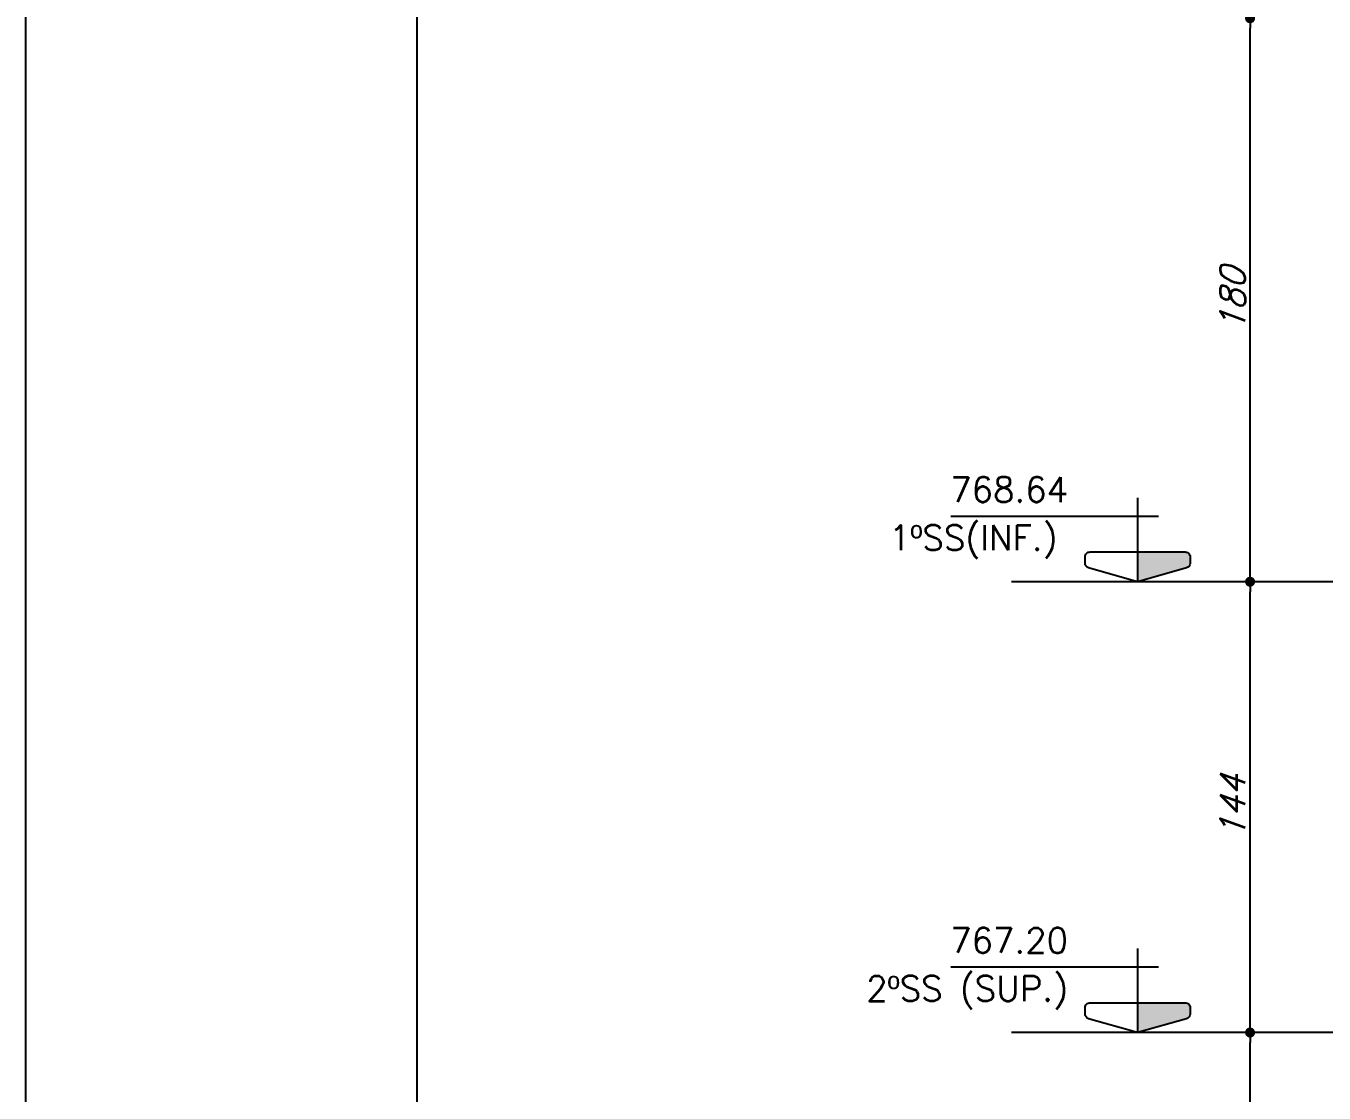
# Model space of a CAD drawing. Extents: x 0 to 6870, y 0 to 4205.
# Drawn here: x 0 to 414.8, y 1723.7 to 2064.5 of the extents above; entities that cross this region are included whole.
import ezdxf
from ezdxf.enums import TextEntityAlignment as Align

# ---------------------------------------------------------------- set-up
doc = ezdxf.new("R2010")
doc.units = 0
doc.header["$LTSCALE"] = 50
doc.header["$MEASUREMENT"] = 0
doc.layers.get('0').update_dxf_attribs({"linetype": 'CONTINUOUS'})
doc.layers.get('DEFPOINTS').update_dxf_attribs({"linetype": 'CONTINUOUS'})
for name, color, linetype in [('F-COTAS', 106, 'CONTINUOUS'), ('F-EIXOS-DET', 1, 'CONTINUOUS'), ('F-MARGEM', 1, 'CONTINUOUS'), ('F-NÍVEL-VISTA', 2, 'CONTINUOUS'), ('F-TEXTO', 6, 'CONTINUOUS')]:
    doc.layers.add(name, color=color, linetype=linetype)
doc.styles.add('CP-TEXT-INCL', font='romans.shx', dxfattribs={"oblique": 20})
doc.styles.add('MCP', font='romans.shx')
doc.dimstyles.new('CP-COTAS-50', dxfattribs={"dimscale": 0.64, "dimtxt": 12.5, "dimasz": 5, "dimexe": 5, "dimexo": 5, "dimgap": 2.5, "dimtad": 1, "dimdec": 1, "dimdsep": 46, "dimtxsty": 'CP-TEXT-INCL', "dimblk1": 'DOT', "dimblk2": 'DOT', "dimsah": 1, "dimcen": 9, "dimclrd": 256, "dimclre": 256, "dimclrt": 256, "dimadec": 0, "dimazin": 0, "dimtfac": 1, "dimtdec": 1, "dimtmove": 2, "dimatfit": 3, "dimldrblk": 'DOT', "dimfxl": 5, "dimtolj": 1, "dimarcsym": 0})

# ---------------------------------------------------------------- blocks, each defined once
blk = doc.blocks.new('A0-1L')
at = {"layer": 'F-MARGEM', "color": 2}
blk.add_line((0, 0), (0, 84.1), dxfattribs=at)
blk.add_lwpolyline([(0, 84.1), (137.4, 84.1), (137.4, 0), (0, 0)], close=True, dxfattribs=at)
at = {"layer": 'F-MARGEM', "color": 7}
blk.add_lwpolyline([(2.5, 83.1), (136.4, 83.1), (136.4, 1), (2.5, 1)], close=True, dxfattribs=at)
blk = doc.blocks.new('Nível - Vista')
at = {"layer": 'F-NÍVEL-VISTA'}
blk.add_hatch(color=71, dxfattribs=at).paths.add_polyline_path([(0, 0.238), (-0.38, 0.238, 0.414214), (-0.42, 0.198), (-0.42, 0.148, 0.331206), (-0.391, 0.11), (-0.011, 0.002, 0.072993), (0, 0)])
at = {"layer": 'F-NÍVEL-VISTA', "color": 2}
for p, q in [((0, 0.67), (0, 0)), ((-0.168, 0.521), (1.493, 0.521))]:
    blk.add_line(p, q, dxfattribs=at)
blk.add_lwpolyline([(-0.011, 0.002, 0.146769), (0.011, 0.002), (0.391, 0.11, 0.331206), (0.42, 0.148), (0.42, 0.198, 0.414214), (0.38, 0.238), (-0.38, 0.238, 0.414214), (-0.42, 0.198), (-0.42, 0.148, 0.331206), (-0.391, 0.11), (-0.011, 0.002, 0.146769), (0.011, 0.002)], format="xyb", dxfattribs=at)
at = {"layer": 'F-TEXTO', "color": 3, "style": 'MCP'}
for tag, p in [('NÍVEL', (1.026, 0.636)), ('NÍVEL_DETALHE', (1.02, 0.186))]:
    blk.add_attdef(tag, text='', height=0.2, dxfattribs=at).set_placement(p, align=Align.CENTER)
blk = doc.blocks.new('_DOT')
at = {"color": 0, "linetype": 'ByBlock'}
blk.add_line((-0.5, 0), (-1, 0), dxfattribs=at)
at = {"color": 0, "linetype": 'ByBlock', "const_width": 0.5}
blk.add_lwpolyline([(-0.25, 0, 1), (0.25, 0, 1)], format="xyb", close=True, dxfattribs=at)
blk = doc.blocks.new('*D523')
at = {"layer": 'DEFPOINTS', "color": 0, "linetype": 'Continuous', "transparency": 16777216}
for p in [(391.2, 1743), (391.2, 1743), (396.39, 1527)]:
    blk.add_point(p, dxfattribs=at)
at = {"layer": 'F-COTAS', "linetype": 'Continuous', "lineweight": -2, "transparency": 16777216}
for p, q in [((391.2, 1530.2), (391.2, 1739.8)), ((393.19, 1527), (388, 1527))]:
    blk.add_line(p, q, dxfattribs=at)
at = {"layer": 'F-COTAS', "linetype": 'Continuous', "lineweight": -2, "transparency": 16777216, "xscale": 3.2, "yscale": 3.2, "zscale": 3.2}
for p, rotation in [((391.2, 1743), 90), ((391.2, 1527), 270)]:
    blk.add_blockref('_DOT', p, dxfattribs=dict(at, rotation=rotation))
at = {"layer": 'F-COTAS', "linetype": 'Continuous', "transparency": 16777216, "insert": (385.6, 1635), "char_height": 8, "attachment_point": 5, "rotation": 90, "style": 'CP-TEXT-INCL'}
blk.add_mtext('\\A1;216', dxfattribs=at)
blk = doc.blocks.new('*D525')
at = {"layer": 'DEFPOINTS', "color": 0, "linetype": 'Continuous', "transparency": 16777216}
for p in [(391.2, 1887), (391.2, 1887), (391.2, 1743)]:
    blk.add_point(p, dxfattribs=at)
at = {"layer": 'F-COTAS', "linetype": 'Continuous', "lineweight": -2, "transparency": 16777216}
blk.add_line((391.2, 1746.2), (391.2, 1883.8), dxfattribs=at)
at = {"layer": 'F-COTAS', "linetype": 'Continuous', "lineweight": -2, "transparency": 16777216, "xscale": 3.2, "yscale": 3.2, "zscale": 3.2}
for p, rotation in [((391.2, 1887), 90), ((391.2, 1743), 270)]:
    blk.add_blockref('_DOT', p, dxfattribs=dict(at, rotation=rotation))
at = {"layer": 'F-COTAS', "linetype": 'Continuous', "transparency": 16777216, "insert": (385.6, 1815), "char_height": 8, "attachment_point": 5, "rotation": 90, "style": 'CP-TEXT-INCL'}
blk.add_mtext('\\A1;144', dxfattribs=at)
blk = doc.blocks.new('*D526')
at = {"layer": 'DEFPOINTS', "color": 0, "linetype": 'Continuous', "transparency": 16777216}
for p in [(391.2, 2067), (391.2, 2067), (391.2, 1887)]:
    blk.add_point(p, dxfattribs=at)
at = {"layer": 'F-COTAS', "linetype": 'Continuous', "lineweight": -2, "transparency": 16777216}
blk.add_line((391.2, 1890.2), (391.2, 2063.8), dxfattribs=at)
at = {"layer": 'F-COTAS', "linetype": 'Continuous', "lineweight": -2, "transparency": 16777216, "xscale": 3.2, "yscale": 3.2, "zscale": 3.2}
for p, rotation in [((391.2, 2067), 90), ((391.2, 1887), 270)]:
    blk.add_blockref('_DOT', p, dxfattribs=dict(at, rotation=rotation))
at = {"layer": 'F-COTAS', "linetype": 'Continuous', "transparency": 16777216, "insert": (385.6, 1977), "char_height": 8, "attachment_point": 5, "rotation": 90, "style": 'CP-TEXT-INCL'}
blk.add_mtext('\\A1;180', dxfattribs=at)

msp = doc.modelspace()

# ---------------------------------------------------------------- linework, layer by layer
at = {"layer": 'F-EIXOS-DET'}
for points in [[(425, 1887), (315, 1887)], [(425, 1743), (315, 1743)]]:
    msp.add_lwpolyline(points, dxfattribs=at)

# ---------------------------------------------------------------- block references
at = {"layer": 'F-MARGEM', "xscale": 50, "yscale": 50, "zscale": 50}
msp.add_blockref('A0-1L', (0, 0), dxfattribs=at)
at = {"layer": 'F-NÍVEL-VISTA', "linetype": 'Continuous'}
ref = msp.add_blockref('Nível - Vista', (355.25, 1887), dxfattribs=dict(at, xscale=-40, yscale=40, zscale=40))
ref.add_attrib('NÍVEL', '768.64', dxfattribs={"layer": 'F-TEXTO', "color": 3, "height": 8, "style": 'MCP'}).set_placement((314.2, 1912.43), align=Align.CENTER)
ref = msp.add_blockref('Nível - Vista', (355.25, 1743), dxfattribs=dict(at, xscale=-40, yscale=40, zscale=40))
ref.add_attrib('NÍVEL', '767.20', dxfattribs={"layer": 'F-TEXTO', "color": 3, "height": 8, "style": 'MCP'}).set_placement((314.2, 1768.43), align=Align.CENTER)

# ---------------------------------------------------------------- texts
at = {"layer": 'F-TEXTO', "color": 3, "style": 'MCP'}
for s, p in [('1ºSS(INF.)', (302.74, 1897.07)), ('2ºSS (SUP.)', (300.78, 1753.07))]:
    msp.add_text(s, height=8, dxfattribs=at).set_placement(p, align=Align.CENTER)

# ---------------------------------------------------------------- dimensions: what is measured, and where the dimension line sits
at = {"layer": 'F-COTAS', "linetype": 'Continuous'}
for base, p1, p2, picture, middle in [((391.2, 2067), (391.2, 1887), (391.2, 2067), '*D526', (385.6, 1977)), ((391.2, 1887), (391.2, 1743), (391.2, 1887), '*D525', (385.6, 1815)), ((391.2, 1743), (396.39, 1527), (391.2, 1743), '*D523', (385.6, 1635))]:
    dim = msp.add_linear_dim(base=base, p1=p1, p2=p2, angle=90, dimstyle='CP-COTAS-50', dxfattribs=at)
    dim.commit()
    dim.dimension.update_dxf_attribs({"geometry": picture, "text_midpoint": middle})

doc.saveas('drawing.dxf')
